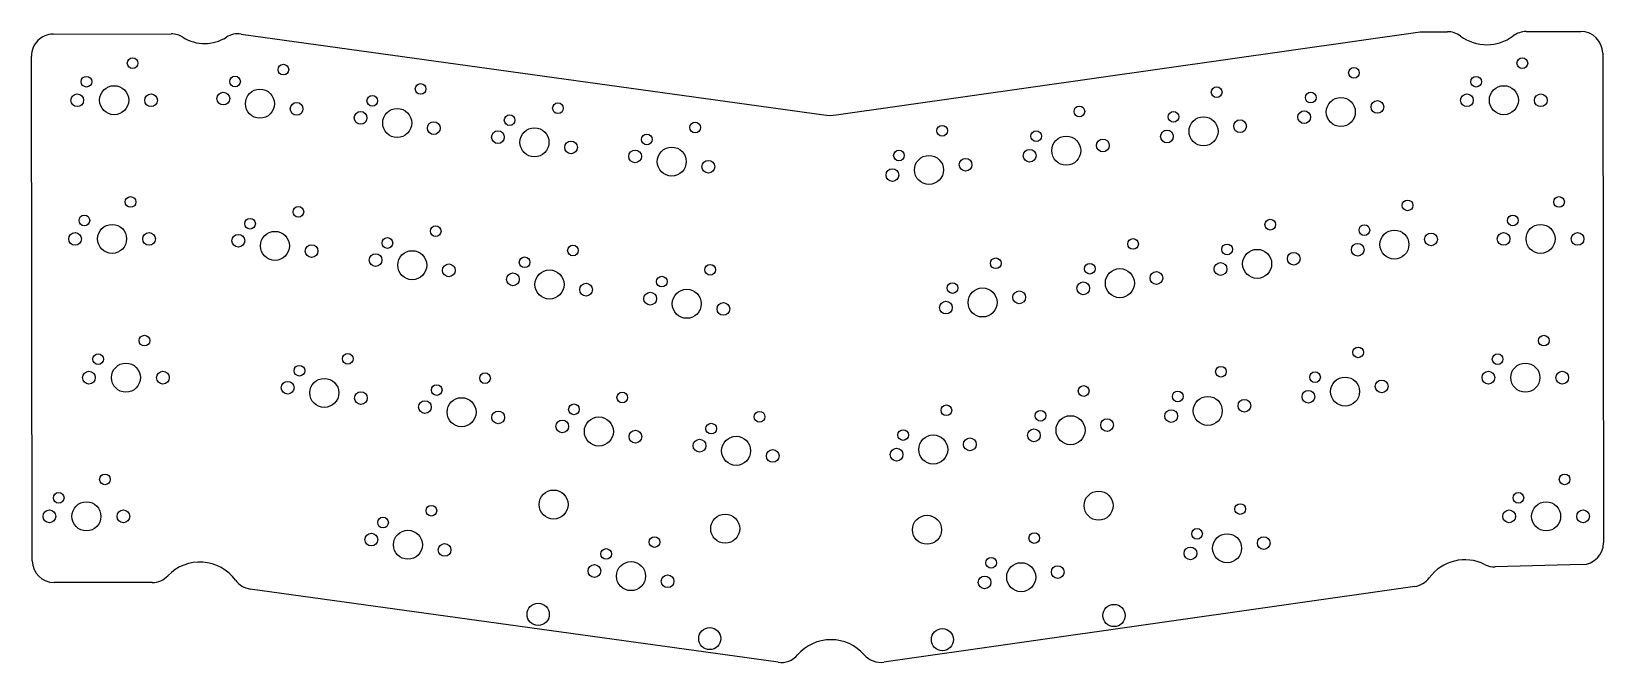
# Model space of a CAD drawing. Header units: inches. Extents: x -4.27 to 4.24, y -1.7 to 1.71.
import ezdxf

# ---------------------------------------------------------------- set-up
doc = ezdxf.new("R2010")
doc.units = ezdxf.units.IN
doc.header["$MEASUREMENT"] = 0

msp = doc.modelspace()

# ---------------------------------------------------------------- linework, layer by layer
at = {"color": 7, "linetype": 'Continuous', "lineweight": 25}
for p, q in [((0.0861, 1.2628), (3.2457, 1.7125)), ((3.2457, 1.7125), (3.3938, 1.7128)), ((3.8203, 1.7136), (4.1155, 1.7141)), ((-4.1496, 1.6996), (-3.5108, 1.7007)), ((-3.1335, 1.7003), (0.0203, 1.2627)), ((-4.2626, -1.1481), (-4.2674, 1.5814)), ((4.2337, 1.5963), (4.2384, -1.0502)), ((4.1235, -1.1684), (3.6514, -1.1807)), ((-3.6142, -1.265), (-4.1444, -1.2659)), ((-0.2275, -1.6968), (-3.0838, -1.3005)), ((3.2165, -1.287), (0.3442, -1.6958))]:
    msp.add_line(p, q, dxfattribs=at)
for centre, radius in [((-3.7198, 1.5424), 0.0289), ((-2.9043, 1.5077), 0.0289), ((3.7989, 1.5424), 0.0289), ((-3.9698, 1.4424), 0.0289), ((-3.1658, 1.4435), 0.0289), ((2.8879, 1.4905), 0.0289), ((3.5489, 1.4424), 0.0289), ((-4.0198, 1.3424), 0.0344), ((-3.8198, 1.3424), 0.0785), ((-3.6198, 1.3424), 0.0344), ((-3.2292, 1.3514), 0.0344), ((-3.0312, 1.3235), 0.0785), ((-2.4231, 1.3391), 0.0289), ((-2.1616, 1.4033), 0.0289), ((2.1452, 1.3861), 0.0289), ((2.6543, 1.3567), 0.0289), ((3.4989, 1.3424), 0.0344), ((3.6989, 1.3424), 0.0785), ((3.8989, 1.3424), 0.0344), ((-2.8331, 1.2957), 0.0344), ((-2.4865, 1.247), 0.0344), ((-2.2885, 1.2192), 0.0785), ((-1.4189, 1.2989), 0.0289), ((1.4025, 1.2817), 0.0289), ((1.9116, 1.2523), 0.0289), ((2.6187, 1.2507), 0.0344), ((2.8167, 1.2785), 0.0785), ((3.0148, 1.3063), 0.0344), ((-2.0904, 1.1913), 0.0344), ((-1.6804, 1.2347), 0.0289), ((-1.5458, 1.1148), 0.0785), ((-0.6762, 1.1945), 0.0289), ((0.6598, 1.1773), 0.0289), ((2.074, 1.1741), 0.0785), ((2.2721, 1.202), 0.0344), ((-1.7438, 1.1426), 0.0344), ((-1.3477, 1.087), 0.0344), ((-0.9377, 1.1303), 0.0289), ((1.1689, 1.1479), 0.0289), ((1.3313, 1.0697), 0.0785), ((1.5294, 1.0976), 0.0344), ((1.876, 1.1463), 0.0344), ((-1.0011, 1.0382), 0.0344), ((-0.8031, 1.0104), 0.0785), ((0.4262, 1.0435), 0.0289), ((0.5886, 0.9654), 0.0785), ((0.7867, 0.9932), 0.0344), ((1.1333, 1.0419), 0.0344), ((-0.605, 0.9826), 0.0344), ((0.3906, 0.9375), 0.0344), ((-3.7311, 0.7924), 0.0289), ((-2.823, 0.7389), 0.0289), ((3.178, 0.7739), 0.0289), ((3.9977, 0.7924), 0.0289), ((-3.9811, 0.6924), 0.0289), ((-3.0845, 0.6747), 0.0289), ((2.4353, 0.6695), 0.0289), ((3.7477, 0.6924), 0.0289), ((-4.0311, 0.5924), 0.0344), ((-3.8311, 0.5924), 0.0785), ((-3.6311, 0.5924), 0.0344), ((-3.1479, 0.5826), 0.0344), ((-2.9499, 0.5548), 0.0785), ((-2.3418, 0.5703), 0.0289), ((-2.0803, 0.6345), 0.0289), ((2.9443, 0.6401), 0.0289), ((3.1068, 0.5619), 0.0785), ((3.3049, 0.5897), 0.0344), ((3.6977, 0.5924), 0.0344), ((3.8977, 0.5924), 0.0785), ((4.0977, 0.5924), 0.0344), ((-2.7518, 0.5269), 0.0344), ((-2.4052, 0.4782), 0.0344), ((-2.2072, 0.4504), 0.0785), ((-1.3376, 0.5301), 0.0289), ((1.6926, 0.5651), 0.0289), ((2.2016, 0.5357), 0.0289), ((2.3641, 0.4575), 0.0785), ((2.5622, 0.4854), 0.0344), ((2.9087, 0.5341), 0.0344), ((-2.0091, 0.4225), 0.0344), ((-1.5991, 0.4659), 0.0289), ((-0.5949, 0.4257), 0.0289), ((0.9499, 0.4607), 0.0289), ((1.4589, 0.4313), 0.0289), ((1.6214, 0.3531), 0.0785), ((2.166, 0.4297), 0.0344), ((-1.6625, 0.3738), 0.0344), ((-1.4645, 0.346), 0.0785), ((-1.2664, 0.3182), 0.0344), ((-0.8564, 0.3615), 0.0289), ((0.7162, 0.3269), 0.0289), ((1.4233, 0.3253), 0.0344), ((1.8194, 0.381), 0.0344), ((-0.9198, 0.2694), 0.0344), ((-0.7218, 0.2416), 0.0785), ((0.6806, 0.2209), 0.0344), ((0.8787, 0.2488), 0.0785), ((1.0767, 0.2766), 0.0344), ((-0.5237, 0.2138), 0.0344), ((-3.6561, 0.0424), 0.0289), ((2.911, -0.021), 0.0289), ((3.9152, 0.0424), 0.0289), ((-3.9061, -0.0576), 0.0289), ((-3.7561, -0.1576), 0.0785), ((-2.556, -0.056), 0.0289), ((3.6652, -0.0576), 0.0289), ((3.8152, -0.1576), 0.0785), ((-3.9561, -0.1576), 0.0344), ((-3.5561, -0.1576), 0.0344), ((-2.8175, -0.1202), 0.0289), ((-2.6829, -0.2401), 0.0785), ((-1.8133, -0.1604), 0.0289), ((2.1683, -0.1254), 0.0289), ((2.6774, -0.1548), 0.0289), ((2.8398, -0.233), 0.0785), ((3.6152, -0.1576), 0.0344), ((4.0152, -0.1576), 0.0344), ((-2.881, -0.2123), 0.0344), ((-2.4848, -0.268), 0.0344), ((-2.0748, -0.2246), 0.0289), ((-1.0706, -0.2648), 0.0289), ((1.4256, -0.2298), 0.0289), ((1.9347, -0.2592), 0.0289), ((2.6418, -0.2608), 0.0344), ((3.0379, -0.2052), 0.0344), ((-2.1383, -0.3167), 0.0344), ((-1.9402, -0.3445), 0.0785), ((-1.7421, -0.3724), 0.0344), ((-1.3321, -0.329), 0.0289), ((-0.3279, -0.3691), 0.0289), ((0.6829, -0.3342), 0.0289), ((1.192, -0.3636), 0.0289), ((1.8991, -0.3652), 0.0344), ((2.0971, -0.3374), 0.0785), ((2.2952, -0.3095), 0.0344), ((-1.3956, -0.4211), 0.0344), ((-1.1975, -0.4489), 0.0785), ((-0.5894, -0.4334), 0.0289), ((1.3544, -0.4417), 0.0785), ((1.5525, -0.4139), 0.0344), ((-0.9994, -0.4767), 0.0344), ((-0.6528, -0.5254), 0.0344), ((-0.4548, -0.5533), 0.0785), ((0.4493, -0.468), 0.0289), ((0.6117, -0.5461), 0.0785), ((0.8098, -0.5183), 0.0344), ((1.1564, -0.4696), 0.0344), ((-0.2567, -0.5811), 0.0344), ((0.4137, -0.574), 0.0344), ((-3.8698, -0.7076), 0.0289), ((4.0277, -0.7076), 0.0289), ((-1.4423, -0.8437), 0.0785), ((-4.1198, -0.8076), 0.0289), ((-3.9698, -0.9076), 0.0785), ((-2.1034, -0.877), 0.0289), ((1.5064, -0.8496), 0.0785), ((2.2727, -0.8681), 0.0289), ((3.7777, -0.8076), 0.0289), ((3.9277, -0.9076), 0.0785), ((-4.1698, -0.9076), 0.0344), ((-3.7698, -0.9076), 0.0344), ((-2.3649, -0.9412), 0.0289), ((-0.5139, -0.9741), 0.0785), ((0.578, -0.98), 0.0785), ((3.7277, -0.9076), 0.0344), ((4.1277, -0.9076), 0.0344), ((-2.4283, -1.0333), 0.0344), ((-2.2303, -1.0611), 0.0785), ((-0.8965, -1.0466), 0.0289), ((1.1586, -1.0247), 0.0289), ((2.039, -1.0019), 0.0289), ((2.2015, -1.0801), 0.0785), ((2.3996, -1.0522), 0.0344), ((-2.0322, -1.089), 0.0344), ((-1.158, -1.1108), 0.0289), ((2.0035, -1.1079), 0.0344), ((-1.2214, -1.2029), 0.0344), ((-1.0234, -1.2307), 0.0785), ((0.925, -1.1585), 0.0289), ((1.0875, -1.2366), 0.0785), ((1.2855, -1.2088), 0.0344), ((-0.8253, -1.2586), 0.0344), ((0.8894, -1.2645), 0.0344), ((-1.5258, -1.4378), 0.06), ((1.5899, -1.4437), 0.06), ((-0.5974, -1.5683), 0.06), ((0.6615, -1.5742), 0.06)]:
    msp.add_circle(centre, radius, dxfattribs=at)
for centre, radius, start, end in [((-3.1497, 1.5834), 0.118, 82.10051, 122.39064), ((3.394, 1.5948), 0.118, 53.37676, 90.10051), ((3.8205, 1.5956), 0.118, 90.10051, 126.82427), ((4.1157, 1.5961), 0.118, 0.10051, 90.10051), ((-4.1494, 1.5816), 0.118, 90.10051, 180.10051), ((-3.5106, 1.5827), 0.118, 57.84373, 90.10051), ((-3.3307, 1.8688), 0.22, 237.84373, 302.39064), ((3.6068, 1.881), 0.2386, 233.37676, 306.82427), ((0.0528, 1.4967), 0.2362, 262.10051, 278.10051), ((4.1204, -1.0504), 0.118, 271.49783, 0.10051), ((-4.1446, -1.1479), 0.118, 180.10051, 270.10051), ((-3.3563, -1.393), 0.2386, 35.95804, 136.38108), ((3.4875, -1.381), 0.2386, 63.18624, 143.75861), ((3.6483, -1.0627), 0.118, 243.18624, 271.49783), ((-3.6144, -1.147), 0.118, 270.10051, 316.38108), ((-3.0676, -1.1836), 0.118, 215.95804, 262.10051), ((3.1999, -1.1702), 0.118, 278.10051, 323.75861), ((0.0586, -1.8131), 0.2386, 41.02803, 139.17301), ((-0.2113, -1.5799), 0.118, 262.10051, 319.17301), ((0.3276, -1.579), 0.118, 221.02803, 278.10051)]:
    msp.add_arc(centre, radius, start, end, dxfattribs=at)

doc.saveas('drawing.dxf')
